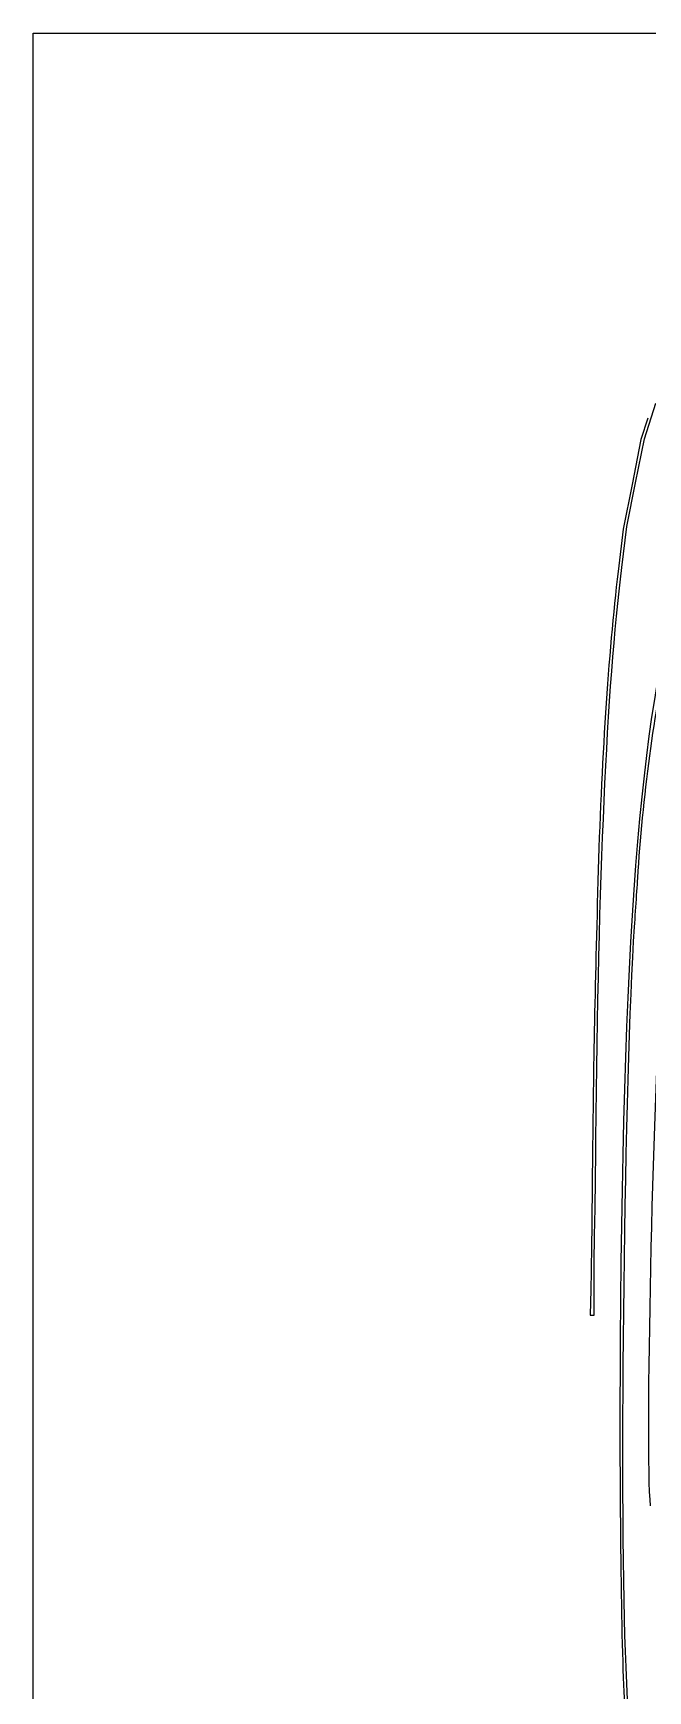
# Model space of a CAD drawing. Header units: millimetres. Extents: x 0 to 845, y 0 to 600.
# Drawn here: x 0 to 143.9, y 212.1 to 600 of the extents above; entities that cross this region are included whole.
import ezdxf

# ---------------------------------------------------------------- set-up
doc = ezdxf.new("R2010")
doc.units = ezdxf.units.MM

msp = doc.modelspace()

# ---------------------------------------------------------------- linework, layer by layer
at = {"color": 7, "linetype": 'Continuous', "lineweight": 25}
for p, q in [((0, 0), (0, 600)), ((0, 600), (845, 600)), ((143.12653, 505.073378), (145.806812, 513.383226)), ((143.923931, 509.893055), (142.307168, 504.878063)), ((142.307168, 504.878063), (140.227728, 494.405561)), ((141.058308, 494.798232), (143.12653, 505.073378)), ((140.227728, 494.405561), (138.148315, 483.933062)), ((138.99006, 484.523061), (141.058308, 494.798232)), ((138.148315, 483.933062), (136.966024, 474.050562)), ((137.809172, 474.935562), (138.99006, 484.523061)), ((131.33503, 300.000582), (131.34773, 309.071848)), ((130.561944, 305.974344), (130.385123, 300.000582)), ((130.385123, 300.000582), (131.33503, 300.000582))]:
    msp.add_line(p, q, dxfattribs=at)
for points in [[(131.769925, 341.300571), (132.31629, 402.379317), (134.312148, 446.543389), (137.809172, 474.935562)], [(136.966024, 474.050562), (134.664017, 454.808155), (132.983728, 429.118987), (132.22903, 401.628067)], [(151.807773, 471.864397), (141.950536, 441.133999), (137.806579, 387.307595), (137.406741, 284.807493)], [(141.672141, 403.946976), (142.899676, 422.516823), (145.798213, 443.590825), (149.209062, 458.744708)], [(140.797323, 390.819476), (141.11612, 395.583264), (141.509767, 401.49064), (141.672141, 403.946976)], [(132.22903, 401.628067), (131.434381, 372.682133), (131.104763, 355.181967), (130.901113, 331.123069)], [(138.687668, 221.383059), (137.273364, 258.351118), (138.494205, 356.401754), (140.797323, 390.819476)], [(147.117108, 377.437497), (145.007902, 349.94037), (143.236014, 268.710269), (144.454209, 255.360374)], [(131.48272, 320.503091), (131.549951, 321.801084), (131.6792, 331.159952), (131.769925, 341.300571)], [(130.901113, 331.123069), (130.811816, 320.57683), (130.659204, 309.259887), (130.561944, 305.974344)], [(131.34773, 309.071848), (131.354609, 314.061016), (131.415463, 319.205072), (131.48272, 320.503091)], [(137.406741, 284.807493), (137.275428, 251.142465), (137.769088, 218.009886), (138.571542, 206.632512)], [(141.224255, 174.920559), (140.690352, 178.709525), (139.453531, 201.364287), (138.687668, 221.383059)]]:
    msp.add_open_spline(points, degree=3, dxfattribs=at)

doc.saveas('drawing.dxf')
